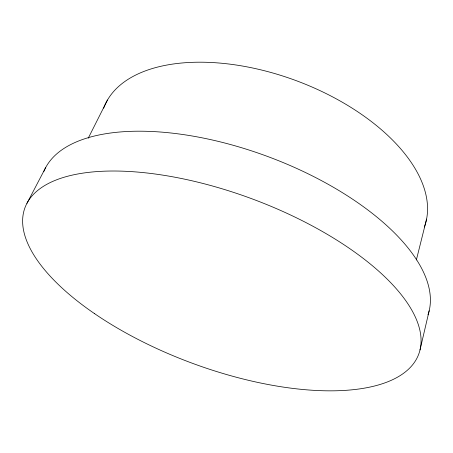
<?xml version="1.0" encoding="UTF-8"?>
<svg xmlns="http://www.w3.org/2000/svg" width="453" height="453" viewBox="0 0 453 453"><rect width="100%" height="100%" fill="white"/><g stroke="black" fill="none" stroke-linecap="round" stroke-linejoin="round"><path stroke-width="0.68" d="M420.016 349.926L429.172 310.764M416.364 259.96L426.584 219.076M88.216 138.239L107.469 100.045M26.92 203.397L45.583 167.752M43.805 171.568A205.028 93.471 20.4 0 1 268.425 156.778A205.028 93.471 20.4 0 1 427.994 314.801M103.663 108.165A171.008 92.548 20.4 0 1 296.013 80.589A171.008 92.548 20.4 0 1 424.348 227.044M94.428 313.555A210.045 87.457 20.4 0 0 418.187 355.514A210.045 87.457 20.4 0 0 152.961 173.72A210.045 87.457 20.4 0 0 94.428 313.555"/></g></svg>
